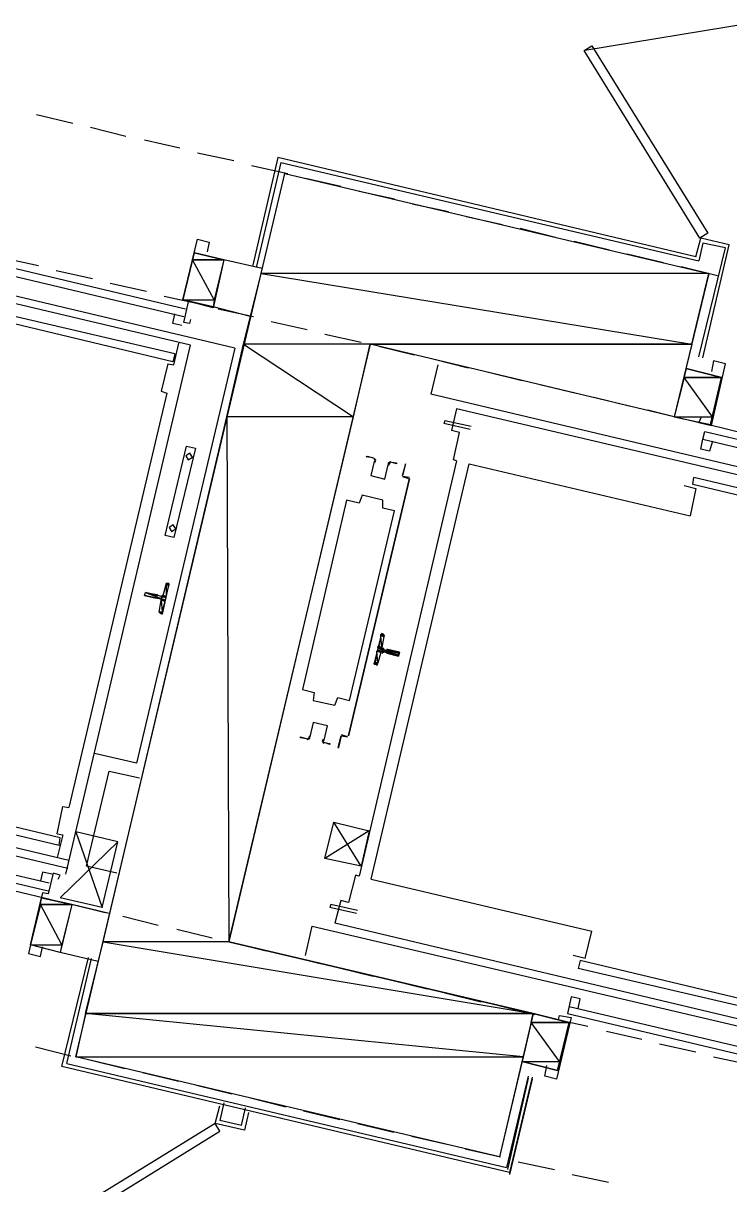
# Model space of a CAD drawing. Header units: feet. Extents: x -84 to 198, y -22 to 181.
# Drawn here: x 55.27 to 64.87, y 52.2 to 67.98 of the extents above; entities that cross this region are included whole.
import ezdxf

# ---------------------------------------------------------------- set-up
doc = ezdxf.new("R2010")
doc.units = ezdxf.units.FT
for name, color, linetype in [('A-LINEA', 7, 'CONTINUOUS'), ('A-LINEA-FINA', 9, 'CONTINUOUS'), ('A-MURO-CONCRETO', 8, 'CONTINUOUS')]:
    doc.layers.add(name, color=color, linetype=linetype)

msp = doc.modelspace()

# ---------------------------------------------------------------- linework, layer by layer
at = {"layer": 'A-LINEA'}
for p, q in [((65.1655, 67.977), (62.903, 67.6073)), ((55.4533, 66.7378), (55.9467, 66.6178)), ((56.1867, 66.5644), (56.6667, 66.4444)), ((56.92, 66.3911), (57.4, 66.2844)), ((57.64, 66.2178), (58.1333, 66.1111)), ((58.7333, 66.1511), (58.3867, 64.6711)), ((64.4133, 64.8044), (58.7333, 66.1511)), ((58.3733, 66.0444), (58.8667, 65.9378)), ((58.7733, 66.0844), (58.44, 64.6578)), ((58.7733, 66.0844), (64.4533, 64.7511)), ((59.1067, 65.8711), (59.5867, 65.7644)), ((59.84, 65.6978), (60.32, 65.5911)), ((60.56, 65.5244), (61.0533, 65.4178)), ((58.1467, 63.5644), (50.2267, 65.4444)), ((61.2933, 65.3511), (61.7867, 65.2444)), ((57.5467, 63.6044), (50.5733, 65.2444)), ((62.0267, 65.1911), (62.5067, 65.0711)), ((62.76, 65.0178), (63.24, 64.8978)), ((64.4133, 64.8044), (64.48, 65.0578)), ((64.4133, 64.8044), (64.48, 65.0578)), ((64.8667, 64.9644), (64.48, 65.0578)), ((64.8667, 64.9644), (64.48, 65.0578)), ((53.9467, 64.9378), (57.48, 64.0978)), ((57.44, 64.2178), (57.6, 64.8578)), ((58, 64.7644), (57.6, 64.8578)), ((64.4533, 63.4444), (64.8133, 64.9244)), ((64.4533, 63.4444), (64.8133, 64.9244)), ((64.5067, 63.4311), (64.8667, 64.9644)), ((64.5067, 63.4311), (64.8667, 64.9644)), ((53.9333, 64.8311), (57.4533, 63.9911)), ((55, 64.7911), (55.48, 64.6844)), ((58, 64.7644), (57.8533, 64.1111)), ((58.52, 64.6444), (58, 64.7644)), ((63.48, 64.8444), (63.9733, 64.7244)), ((55.72, 64.6178), (56.2133, 64.5111)), ((64.2133, 64.6711), (64.7067, 64.5511)), ((56.4533, 64.4444), (56.9467, 64.3378)), ((57.3333, 63.4844), (53.8, 64.3111)), ((57.1867, 64.2711), (57.6667, 64.1644)), ((57.3067, 63.3778), (53.7867, 64.2178)), ((57.8533, 64.1244), (57.44, 64.2178)), ((58.36, 63.9911), (57.8533, 64.1244)), ((57.92, 64.0978), (58.4, 63.9911)), ((58.64, 63.9244), (59.1333, 63.8178)), ((59.3733, 63.7511), (59.8667, 63.6444)), ((55.8533, 56.4178), (57.5467, 63.6044)), ((57.32, 63.3378), (57.3867, 63.6311)), ((60.1067, 63.5911), (60.5867, 63.4711)), ((58.1467, 63.5644), (56.8133, 57.9244)), ((57.3333, 63.4844), (57.3067, 63.3778)), ((57.24, 63.3511), (57.32, 63.3378)), ((60.9067, 63.3378), (60.8133, 62.9378)), ((60.84, 63.4178), (61.32, 63.2978)), ((61.56, 63.2444), (62.0533, 63.1244)), ((64.6133, 62.5244), (64.76, 63.1644)), ((62.2933, 63.0711), (62.7867, 62.9511)), ((57.2267, 62.9511), (55.8933, 57.3244)), ((68.7333, 61.0578), (60.8133, 62.9378)), ((63.0267, 62.8978), (63.5067, 62.7778)), ((61.16, 62.7378), (61.0933, 62.4444)), ((68.1333, 61.0978), (61.16, 62.7378)), ((63.76, 62.7244), (64.24, 62.6044)), ((61.3467, 62.4578), (60.9867, 62.5378)), ((64.48, 62.5511), (64.9733, 62.4311)), ((64.5333, 62.4311), (68.0667, 61.5911)), ((64.5067, 62.3244), (68.04, 61.4978)), ((64.64, 62.2978), (64.6, 62.1644)), ((61.16, 62.0311), (59.84, 56.3911)), ((60, 56.3511), (61.3333, 61.9911)), ((61.3333, 61.9911), (64.3333, 61.2844)), ((60.52, 61.7911), (59.6933, 58.2978)), ((59.6933, 58.2978), (60.52, 61.7911)), ((60.52, 61.8044), (60.4267, 61.8178)), ((60.4267, 61.8178), (60.5067, 61.7911)), ((60.44, 61.8178), (60.44, 61.8178)), ((60.44, 61.8178), (60.44, 61.8178)), ((60.5067, 61.7911), (60.5067, 61.7911)), ((64.3733, 61.7111), (64.3867, 61.8044)), ((67.8933, 60.8711), (64.3733, 61.7111)), ((67.92, 60.9778), (64.3867, 61.8044)), ((57.1733, 60.2044), (57.2133, 60.3511)), ((57.2379, 60.3639), (57.2142, 60.3504)), ((57.08, 60.1644), (57.08, 60.1644)), ((57.12, 59.9778), (57.1467, 60.1378)), ((57.1336, 59.9744), (57.1487, 59.9516)), ((60.1864, 59.6479), (60.1713, 59.6706)), ((60.1733, 59.6444), (60.1467, 59.4978)), ((60.1333, 59.4311), (60.0933, 59.2844)), ((60.1733, 59.4711), (60.2133, 59.4578)), ((60.0687, 59.2583), (60.0924, 59.2718)), ((55.8933, 56.6044), (48.92, 58.2578)), ((59.68, 58.2844), (59.6, 58.3111)), ((59.6, 58.2978), (59.6, 58.2978)), ((59.68, 58.2978), (59.68, 58.2978)), ((59.68, 58.2978), (59.68, 58.2978)), ((48.6133, 58.2178), (55.88, 56.4978)), ((56.8133, 57.9244), (56.24, 58.0578)), ((55.76, 56.8044), (52.2267, 57.6444)), ((55.7733, 56.9111), (52.2533, 57.7511)), ((55.7333, 56.9644), (55.8133, 57.3378)), ((55.8133, 57.3378), (55.8933, 57.3244)), ((52.1067, 57.1244), (55.6267, 56.2978)), ((59.8667, 56.5244), (59.4933, 57.1244)), ((52.08, 57.0311), (55.6133, 56.1911)), ((55.7333, 56.9644), (55.8133, 56.9511)), ((56.56, 56.8578), (55.9867, 56.9911)), ((55.8133, 56.9511), (55.7333, 56.6444)), ((55.76, 56.8044), (55.7733, 56.9111)), ((56.3467, 55.9644), (56.56, 56.8578)), ((59.7867, 56.4044), (59.6933, 56.0311)), ((59.84, 56.3911), (59.7867, 56.4044)), ((60, 56.3511), (63, 55.6444)), ((55.16, 56.1911), (55.6533, 56.0711)), ((55.3733, 55.4578), (55.52, 56.0978)), ((55.9333, 56.0044), (55.52, 56.0978)), ((55.8933, 56.0178), (56.3867, 55.8978)), ((55.9333, 56.0044), (55.7733, 55.3511)), ((56.44, 55.8844), (55.9333, 56.0044)), ((59.4533, 56.0044), (59.44, 55.9644)), ((59.8, 55.8844), (59.44, 55.9644)), ((59.8133, 55.9244), (59.4533, 56.0044)), ((56.6267, 55.8444), (57.1067, 55.7244)), ((59.1067, 55.3111), (59.2, 55.7111)), ((59.2, 55.7111), (66.4667, 54.0044)), ((66.48, 54.0978), (59.5067, 55.7511)), ((57.36, 55.6711), (57.84, 55.5511)), ((62.9067, 55.2711), (63, 55.6444)), ((55.7733, 55.3511), (55.3733, 55.4578)), ((58.08, 55.4978), (58.5733, 55.3778)), ((56.2933, 55.2311), (55.7733, 55.3511)), ((55.8, 53.8044), (56.16, 55.2844)), ((55.8667, 53.8444), (56.2, 55.2711)), ((58.8133, 55.3244), (59.3067, 55.2044)), ((62.9067, 55.2711), (62.7467, 55.3111)), ((62.84, 55.2444), (62.8133, 55.1378)), ((66.36, 54.4044), (62.84, 55.2444)), ((59.5467, 55.1511), (60.0267, 55.0311)), ((66.3467, 54.3111), (62.8133, 55.1378)), ((60.28, 54.9778), (60.76, 54.8578)), ((61, 54.8044), (61.4933, 54.6844)), ((61.7333, 54.6311), (62.2267, 54.5111)), ((62.6933, 54.6178), (66.2133, 53.7911)), ((62.8133, 54.5911), (62.84, 54.7244)), ((62.4667, 54.4578), (62.9467, 54.3511)), ((62.6667, 54.5244), (66.2, 53.6844)), ((62.5333, 53.7511), (62.6933, 54.4044)), ((63.2, 54.2844), (63.68, 54.1778)), ((55.44, 54.0711), (55.92, 53.9511)), ((63.92, 54.1111), (64.4133, 54.0044)), ((55.8667, 53.8444), (61.84, 52.4311)), ((56.16, 53.8978), (56.6533, 53.7778)), ((64.6533, 53.9378), (65.1467, 53.8311)), ((61.88, 52.3644), (55.8, 53.8044)), ((56.8933, 53.7244), (57.3867, 53.6044)), ((62.1333, 53.6711), (61.84, 52.4311)), ((62.1333, 53.6711), (61.84, 52.4311)), ((62.1867, 53.6578), (61.88, 52.3644)), ((62.1867, 53.6578), (61.88, 52.3644)), ((57.6267, 53.5511), (58.1067, 53.4311)), ((62.1333, 53.6444), (61.8533, 52.4044)), ((62.1333, 53.6444), (61.8533, 52.4044)), ((62.1333, 53.6444), (61.8533, 52.4044)), ((62.1867, 53.6311), (61.88, 52.3511)), ((62.1867, 53.6311), (61.88, 52.3378)), ((62.1867, 53.6311), (61.88, 52.3378)), ((58.36, 53.3778), (58.84, 53.2578)), ((57.88, 53.0311), (57.9467, 53.2711)), ((58, 53.3111), (57.9467, 53.0711)), ((58.24, 53.0044), (58.2933, 53.2444)), ((58.3333, 53.1778), (58.28, 52.9378)), ((59.08, 53.2044), (59.5733, 53.0844)), ((58.28, 52.9378), (57.88, 53.0311)), ((58.24, 53.0044), (57.9467, 53.0711)), ((59.8133, 53.0311), (60.3067, 52.9111)), ((60.5467, 52.8578), (61.0267, 52.7511)), ((61.28, 52.6844), (61.76, 52.5778)), ((62, 52.5111), (62.4933, 52.4044)), ((62.7333, 52.3378), (63.2267, 52.2311))]:
    msp.add_line(p, q, dxfattribs=at)
for points in [[(64.4667, 65.0578), (62.8933, 67.6044), (63, 67.6711), (64.5733, 65.1244), (64.4667, 65.0578)], [(62.2, 54.5244), (61.7467, 52.5778), (55.9867, 53.9378), (58.8267, 65.9378), (64.5867, 64.5778), (64.12, 62.6311), (59.9867, 63.6178), (58.0667, 55.4978), (62.2, 54.5244)], [(57.5467, 63.9511), (57.5333, 63.8978), (57.4533, 63.9111), (57.52, 64.1911), (57.44, 64.2178), (57.64, 65.0444), (57.8, 65.0044), (57.7733, 64.8711)], [(64.8133, 64.9244), (64.5067, 64.9911), (64.4533, 64.7511)], [(64.8133, 64.9244), (64.5067, 64.9911), (64.4533, 64.7511)], [(57.4267, 63.8711), (57.3067, 63.8978), (57.3333, 64.0311)], [(57.24, 63.3511), (57.1467, 62.9778), (57.2267, 62.9511)], [(64.76, 63.1644), (64.28, 63.2844), (64.12, 62.6311), (64.6133, 62.5244)], [(64.48, 62.6178), (64.4533, 62.5511), (64.6267, 62.5111), (64.8133, 63.3511), (64.6533, 63.3911), (64.6267, 63.2444)], [(61.36, 62.4978), (61, 62.5778), (60.9867, 62.5378)], [(61.16, 62.0311), (61.12, 62.0444), (61.2, 62.4178), (61.0933, 62.4444)], [(64.6, 62.1644), (64.48, 62.1911), (64.5067, 62.3244), (64.5333, 62.4311)], [(57.4933, 62.2311), (57.6133, 62.2044), (57.32, 60.9911), (57.2, 61.0178), (57.4933, 62.2311)], [(57.5374, 62.1365), (57.4813, 62.1019), (57.5159, 62.0457), (57.5721, 62.0804), (57.5374, 62.1365)], [(60.0267, 62.0711), (59.9333, 62.0844), (59.9467, 62.0978), (60.0267, 62.0711)], [(60.0397, 62.0235), (59.9942, 61.8309), (60.1869, 61.7853), (60.2325, 61.9779)], [(60.0397, 62.0235), (59.9942, 61.8309), (60.1869, 61.7853), (60.2325, 61.9779)], [(60.044, 62.0208), (60.0531, 62.0409), (60.0381, 62.0572)], [(60.051, 62.0095), (60.0663, 62.043), (60.0413, 62.0701)], [(60.2673, 62.017), (60.2329, 62.0039), (60.2315, 61.9671)], [(60.2533, 62.0178), (60.3467, 62.0044), (60.3467, 61.9911), (60.2533, 62.0178)], [(60.2644, 62.004), (60.2438, 61.9961), (60.2429, 61.9741)], [(60.4267, 61.8311), (60.4667, 61.9778), (60.4667, 61.9911), (60.4267, 61.8311)], [(64.2533, 61.6978), (64.4133, 61.6578), (64.3333, 61.2844)], [(59.6667, 61.4978), (59.0667, 58.9244), (59.2267, 58.8844), (59.2133, 58.7778), (59.5067, 58.7111), (59.5467, 58.8178), (59.7067, 58.7778), (60.32, 61.3511), (60.16, 61.3911), (60.16, 61.4978), (59.88, 61.5644), (59.84, 61.4578), (59.6667, 61.4978)], [(57.3107, 61.1632), (57.2546, 61.1285), (57.2893, 61.0724), (57.3454, 61.107), (57.3107, 61.1632)], [(57.24, 60.3644), (57.2533, 60.3644), (57.16, 59.9511), (57.1467, 59.9644)], [(57.08, 60.1644), (56.92, 60.2044), (56.9333, 60.2444), (57.0933, 60.2178), (57.0933, 60.2044)], [(57.1333, 60.1644), (57.0933, 60.1644), (57.0933, 60.1644)], [(57.1467, 60.1911), (57.1067, 60.2044), (57.1067, 60.2044)], [(57.1595, 60.1265), (57.157, 60.1416), (57.1446, 60.1506)], [(57.1487, 60.1783), (57.1638, 60.1808), (57.1728, 60.1932)], [(60.0667, 59.2711), (60.04, 59.2711), (60.1467, 59.6844), (60.16, 59.6711)], [(60.1605, 59.4957), (60.163, 59.4806), (60.1754, 59.4716)], [(60.1713, 59.4306), (60.1562, 59.4281), (60.1472, 59.4157)], [(60.16, 59.4444), (60.2, 59.4311), (60.2, 59.4311)], [(60.2267, 59.4711), (60.3867, 59.4311), (60.3733, 59.3778), (60.2133, 59.4178)], [(60.2267, 59.4711), (60.2133, 59.4711), (60.2133, 59.4711)], [(59.3603, 58.2387), (59.4058, 58.4313), (59.2131, 58.4769), (59.1675, 58.2843)], [(59.3603, 58.2387), (59.4058, 58.4313), (59.2131, 58.4769), (59.1675, 58.2843)], [(59.12, 58.2578), (59.04, 58.2711), (59.04, 58.2844), (59.1333, 58.2578)], [(59.1327, 58.2453), (59.1671, 58.2583), (59.1685, 58.2951)], [(59.1356, 58.2583), (59.1562, 58.2661), (59.1571, 58.2882)], [(59.349, 58.2527), (59.3337, 58.2192), (59.3587, 58.1921)], [(59.356, 58.2414), (59.3469, 58.2213), (59.3619, 58.205)], [(59.5867, 58.2978), (59.5467, 58.1378), (59.56, 58.1378), (59.6, 58.2978), (59.68, 58.2844)], [(59.36, 58.2044), (59.44, 58.1911), (59.44, 58.1778), (59.36, 58.2044)], [(56.5467, 56.4311), (56.1333, 56.5244), (56.44, 57.8178), (56.8533, 57.7244)], [(59.9733, 57.0044), (59.3733, 56.6311), (59.4933, 57.1244), (59.9733, 57.0044), (59.8667, 56.5244), (59.3733, 56.6311)], [(55.9867, 56.9911), (56.3467, 55.9644), (55.7733, 56.0978), (56.56, 56.8578)], [(55.7467, 56.3511), (55.7733, 56.4044), (55.68, 56.4311), (55.6133, 56.1511), (55.5333, 56.1644), (55.3467, 55.3378), (55.5067, 55.2978), (55.5333, 55.4311)], [(55.6667, 56.4178), (55.5333, 56.4444), (55.5067, 56.3244)], [(59.6933, 56.0311), (59.5867, 56.0578), (59.5067, 55.7511)], [(62.84, 54.7244), (62.72, 54.7511), (62.6667, 54.5244)], [(62.6933, 54.4044), (62.2, 54.5244), (62.0533, 53.8711), (62.5333, 53.7511)], [(62.5467, 54.4444), (62.56, 54.4978), (62.72, 54.4711), (62.52, 53.6311), (62.36, 53.6711), (62.3867, 53.8178)], [(57.88, 53.0311), (55.3333, 51.4578), (55.4, 51.3511), (57.9467, 52.9244), (57.88, 53.0311)]]:
    msp.add_lwpolyline(points, dxfattribs=at)
at = {"layer": 'A-LINEA-FINA'}
for p, q in [((57.2533, 60.3511), (57.2133, 60.3644)), ((57.2533, 60.3511), (57.2267, 60.3644)), ((57.2533, 60.3644), (57.24, 60.3644)), ((57.08, 60.1644), (56.92, 60.2044)), ((57.0933, 60.2044), (56.9333, 60.2444)), ((57.0933, 60.2044), (56.9333, 60.2444)), ((57.2, 60.1378), (57.1333, 60.1644)), ((57.2, 60.1244), (57.1467, 60.1378)), ((57.2133, 60.1778), (57.16, 60.1911)), ((57.16, 59.9644), (57.12, 59.9778)), ((57.16, 59.9644), (57.1333, 59.9778)), ((57.16, 59.9644), (57.1333, 59.9644)), ((57.16, 59.9511), (57.1333, 59.9644)), ((60.1333, 59.6711), (60.1733, 59.6578)), ((60.1333, 59.6711), (60.1733, 59.6711)), ((60.1467, 59.6844), (60.16, 59.6711)), ((60.0933, 59.4978), (60.16, 59.4711)), ((60.0933, 59.4978), (60.16, 59.4844)), ((60.0933, 59.4978), (60.1467, 59.4844)), ((60.08, 59.4444), (60.1333, 59.4311)), ((60.08, 59.4444), (60.1333, 59.4311)), ((60.0933, 59.4578), (60.1467, 59.4444)), ((60.2133, 59.4711), (60.3867, 59.4311)), ((60.2133, 59.4711), (60.3867, 59.4311)), ((60.2133, 59.4578), (60.3733, 59.4178)), ((60.2133, 59.4311), (60.3733, 59.3911)), ((60.2133, 59.4178), (60.3733, 59.3778)), ((60.04, 59.2844), (60.08, 59.2711)), ((60.04, 59.2711), (60.0667, 59.2711)), ((60.0533, 59.2844), (60.08, 59.2711))]:
    msp.add_line(p, q, dxfattribs=at)
for points in [[(57.2133, 60.3511), (57.2133, 60.1911), (57.1733, 60.2044), (57.2133, 60.3511)], [(57.2133, 60.3644), (57.2533, 60.3511), (57.2267, 60.3644), (57.2133, 60.3644)], [(57.2533, 60.3511), (57.2533, 60.3511), (57.2133, 60.3644), (57.2533, 60.3511)], [(57.2133, 60.3644), (57.2533, 60.3511), (57.2133, 60.3511), (57.2133, 60.3644), (57.2133, 60.3644)], [(57.2133, 60.3644), (57.2533, 60.3511), (57.2533, 60.3511), (57.2133, 60.3644), (57.2133, 60.3644)], [(57.2533, 60.3378), (57.2533, 60.3378), (57.2133, 60.3511), (57.2533, 60.3378)], [(57.2533, 60.3378), (57.2133, 60.3511), (57.2533, 60.3511), (57.2533, 60.3378), (57.2533, 60.3378)], [(57.2533, 60.3378), (57.2133, 60.3511), (57.2133, 60.1911), (57.2533, 60.3378)], [(57.2533, 60.3644), (57.24, 60.3644), (57.2267, 60.3644), (57.2533, 60.3644), (57.2533, 60.3644)], [(57.2267, 60.3644), (57.2533, 60.3511), (57.2533, 60.3511), (57.2267, 60.3644)], [(57.2533, 60.3511), (57.2533, 60.3511), (57.2267, 60.3644), (57.2533, 60.3511)], [(57.2533, 60.3511), (57.2267, 60.3644), (57.2533, 60.3644), (57.2533, 60.3511), (57.2533, 60.3511)], [(57.2267, 60.3644), (57.2533, 60.3511), (57.2533, 60.3511), (57.2267, 60.3644)], [(57.24, 60.3644), (57.2533, 60.3644), (57.2533, 60.3644), (57.24, 60.3644)], [(57.2533, 60.3644), (57.2533, 60.3644), (57.24, 60.3644), (57.2533, 60.3644)], [(56.9333, 60.2444), (57.2, 60.1378), (56.92, 60.2044), (56.9333, 60.2444), (56.9333, 60.2444)], [(56.92, 60.2044), (57.0933, 60.1644), (57.0933, 60.1644), (56.92, 60.2044)], [(57.0933, 60.1644), (57.0933, 60.1644), (56.92, 60.2044), (57.0933, 60.1644), (57.0933, 60.1644)], [(56.92, 60.2044), (57.0933, 60.1644), (57.0933, 60.1644), (56.92, 60.2044)], [(57.0933, 60.1644), (57.0933, 60.1644), (56.92, 60.2044), (57.0933, 60.1644), (57.0933, 60.1644)], [(56.92, 60.2044), (57.0933, 60.1644), (57.0933, 60.1644), (56.92, 60.2044)], [(57.0933, 60.1644), (57.0933, 60.1644), (56.92, 60.2044), (57.0933, 60.1644), (57.0933, 60.1644)], [(57.08, 60.1644), (57.08, 60.1644), (56.92, 60.2044), (57.08, 60.1644)], [(57.08, 60.1644), (56.92, 60.2044), (57.0933, 60.1644), (57.08, 60.1644), (57.08, 60.1644)], [(56.92, 60.2044), (57.08, 60.1644), (57.08, 60.1644), (56.92, 60.2044)], [(57.08, 60.1644), (57.08, 60.1644), (56.92, 60.2044), (57.08, 60.1644), (57.08, 60.1644)], [(56.92, 60.2044), (57.08, 60.1644), (57.08, 60.1644), (56.92, 60.2044)], [(57.08, 60.1644), (57.08, 60.1644), (56.92, 60.2044), (57.08, 60.1644)], [(56.92, 60.2044), (57.08, 60.1644), (57.08, 60.1644), (56.92, 60.2044), (56.92, 60.2044)], [(56.92, 60.2044), (57.08, 60.1644), (57.08, 60.1644), (56.92, 60.2044)], [(57.08, 60.1644), (57.08, 60.1644), (56.92, 60.2044), (57.08, 60.1644), (57.08, 60.1644)], [(56.92, 60.2044), (57.08, 60.1644), (57.08, 60.1644), (56.92, 60.2044)], [(57.08, 60.1644), (57.08, 60.1644), (56.92, 60.2044), (57.08, 60.1644), (57.08, 60.1644)], [(57.0933, 60.2044), (57.0933, 60.2044), (56.9333, 60.2444), (57.0933, 60.2044)], [(57.0933, 60.2044), (56.9333, 60.2444), (57.0933, 60.2178), (57.0933, 60.2044), (57.0933, 60.2044)], [(56.9333, 60.2444), (57.0933, 60.2044), (57.0933, 60.2044), (56.9333, 60.2444)], [(57.0933, 60.2044), (57.0933, 60.2044), (56.9333, 60.2444), (57.0933, 60.2044)], [(56.9333, 60.2444), (57.0933, 60.2044), (57.0933, 60.2044), (56.9333, 60.2444), (56.9333, 60.2444)], [(56.9333, 60.2444), (57.0933, 60.2044), (57.0933, 60.2044), (56.9333, 60.2444)], [(57.0933, 60.2044), (57.0933, 60.2044), (56.9333, 60.2444), (57.0933, 60.2044), (57.0933, 60.2044)], [(56.9333, 60.2444), (57.0933, 60.2044), (57.0933, 60.2044), (56.9333, 60.2444)], [(57.0933, 60.2044), (57.0933, 60.2044), (56.9333, 60.2444), (57.0933, 60.2044)], [(56.9333, 60.2444), (57.0933, 60.2044), (57.0933, 60.2044), (56.9333, 60.2444), (56.9333, 60.2444)], [(56.9333, 60.2444), (57.0933, 60.2044), (57.0933, 60.2044), (56.9333, 60.2444)], [(57.0933, 60.2044), (57.0933, 60.2044), (56.9333, 60.2444), (57.0933, 60.2044), (57.0933, 60.2044)], [(56.9333, 60.2444), (57.0933, 60.2044), (57.0933, 60.2044), (56.9333, 60.2444)], [(57.0933, 60.2044), (57.0933, 60.2044), (56.9333, 60.2444), (57.0933, 60.2044), (57.0933, 60.2044)], [(57.1067, 60.2044), (57.1067, 60.2044), (56.9333, 60.2444), (57.1067, 60.2044)], [(57.1067, 60.2044), (56.9333, 60.2444), (57.0933, 60.2044), (57.1067, 60.2044), (57.1067, 60.2044)], [(57.2133, 60.1778), (56.9333, 60.2444), (57.2, 60.1378), (57.2133, 60.1778)], [(57.1467, 60.1378), (57.16, 59.9778), (57.12, 59.9778), (57.1467, 60.1378), (57.1467, 60.1378)], [(57.1333, 60.1644), (57.2, 60.1378), (57.2, 60.1378), (57.1333, 60.1644)], [(57.2, 60.1378), (57.2, 60.1378), (57.1333, 60.1644), (57.2, 60.1378), (57.2, 60.1378)], [(57.1333, 60.1644), (57.2, 60.1378), (57.1467, 60.1511), (57.1333, 60.1644), (57.1333, 60.1644)], [(57.16, 60.1911), (57.2133, 60.1778), (57.1467, 60.1911), (57.16, 60.1911), (57.16, 60.1911)], [(57.1467, 60.1911), (57.2133, 60.1778), (57.2133, 60.1778), (57.1467, 60.1911)], [(57.2133, 60.1778), (57.2133, 60.1778), (57.1467, 60.1911), (57.2133, 60.1778), (57.2133, 60.1778)], [(57.1467, 60.1911), (57.2133, 60.1778), (57.2133, 60.1778), (57.1467, 60.1911)], [(57.2133, 60.1778), (57.2133, 60.1778), (57.1467, 60.1911), (57.2133, 60.1778), (57.2133, 60.1778)], [(57.1467, 60.1511), (57.2, 60.1378), (57.2, 60.1378), (57.1467, 60.1511)], [(57.2, 60.1378), (57.2, 60.1378), (57.1467, 60.1511), (57.2, 60.1378), (57.2, 60.1378)], [(57.1467, 60.1511), (57.2, 60.1378), (57.2, 60.1378), (57.1467, 60.1511)], [(57.2, 60.1378), (57.2, 60.1378), (57.1467, 60.1511), (57.2, 60.1378), (57.2, 60.1378)], [(57.1467, 60.1511), (57.2, 60.1378), (57.2, 60.1378), (57.1467, 60.1511)], [(57.2, 60.1378), (57.2, 60.1378), (57.1467, 60.1511), (57.2, 60.1378), (57.2, 60.1378)], [(57.1467, 60.1511), (57.2, 60.1378), (57.2, 60.1378), (57.1467, 60.1511)], [(57.2, 60.1378), (57.2, 60.1378), (57.1467, 60.1511), (57.2, 60.1378), (57.2, 60.1378)], [(57.2, 60.1378), (57.1467, 60.1511), (57.2, 60.1244), (57.2, 60.1378)], [(57.1467, 60.1511), (57.2, 60.1244), (57.1467, 60.1378), (57.1467, 60.1511)], [(57.1467, 60.1378), (57.2, 60.1244), (57.2, 60.1244), (57.1467, 60.1378)], [(57.2, 60.1244), (57.2, 60.1244), (57.1467, 60.1378), (57.2, 60.1244)], [(57.2, 60.1244), (57.1467, 60.1378), (57.2, 60.1244), (57.2, 60.1244), (57.2, 60.1244)], [(57.2, 60.1244), (57.1467, 60.1378), (57.16, 59.9778), (57.2, 60.1244)], [(57.2133, 60.1911), (57.1733, 60.2044), (57.16, 60.2044), (57.2133, 60.1911), (57.2133, 60.1911)], [(57.2133, 60.1911), (57.2133, 60.1911), (57.16, 60.2044), (57.2133, 60.1911)], [(57.2133, 60.1911), (57.16, 60.2044), (57.2133, 60.1911), (57.2133, 60.1911), (57.2133, 60.1911)], [(57.2133, 60.1911), (57.16, 60.2044), (57.2133, 60.1778), (57.2133, 60.1911)], [(57.16, 60.2044), (57.2133, 60.1778), (57.16, 60.1911), (57.16, 60.2044), (57.16, 60.2044)], [(57.16, 60.1911), (57.2133, 60.1778), (57.2133, 60.1778), (57.16, 60.1911)], [(57.2133, 60.1778), (57.2133, 60.1778), (57.16, 60.1911), (57.2133, 60.1778), (57.2133, 60.1778)], [(57.16, 60.1911), (57.2133, 60.1778), (57.2133, 60.1778), (57.16, 60.1911)], [(57.2133, 60.1778), (57.2133, 60.1778), (57.16, 60.1911), (57.2133, 60.1778), (57.2133, 60.1778)], [(57.16, 60.1911), (57.2133, 60.1778), (57.2133, 60.1778), (57.16, 60.1911)], [(57.2133, 60.1778), (57.2133, 60.1778), (57.16, 60.1911), (57.2133, 60.1778), (57.2133, 60.1778)], [(57.1733, 60.2044), (57.2133, 60.1911), (57.2133, 60.1911), (57.1733, 60.2044)], [(57.1333, 59.9778), (57.16, 59.9644), (57.12, 59.9778), (57.1333, 59.9778)], [(57.12, 59.9778), (57.16, 59.9644), (57.16, 59.9644), (57.12, 59.9778)], [(57.16, 59.9644), (57.16, 59.9644), (57.12, 59.9778), (57.16, 59.9644)], [(57.16, 59.9644), (57.12, 59.9778), (57.16, 59.9778), (57.16, 59.9644), (57.16, 59.9644)], [(57.12, 59.9778), (57.16, 59.9644), (57.16, 59.9644), (57.12, 59.9778), (57.12, 59.9778)], [(57.1333, 59.9778), (57.16, 59.9644), (57.1333, 59.9644), (57.1333, 59.9778)], [(57.1333, 59.9644), (57.16, 59.9644), (57.16, 59.9644), (57.1333, 59.9644), (57.1333, 59.9644)], [(57.1467, 59.9644), (57.16, 59.9511), (57.1333, 59.9644), (57.1467, 59.9644)], [(57.1333, 59.9644), (57.16, 59.9511), (57.16, 59.9511), (57.1333, 59.9644)], [(57.16, 59.9511), (57.16, 59.9511), (57.1333, 59.9644), (57.16, 59.9511)], [(57.16, 59.9511), (57.1333, 59.9644), (57.16, 59.9644), (57.16, 59.9511), (57.16, 59.9511)], [(57.1333, 59.9644), (57.16, 59.9511), (57.16, 59.9511), (57.1333, 59.9644), (57.1333, 59.9644)], [(60.1067, 59.5111), (60.1467, 59.4978), (60.1333, 59.6578), (60.1067, 59.5111)], [(60.1333, 59.6711), (60.1733, 59.6711), (60.1467, 59.6844), (60.1333, 59.6711)], [(60.1733, 59.6711), (60.1333, 59.6711), (60.1733, 59.6578), (60.1733, 59.6711)], [(60.1733, 59.6578), (60.1333, 59.6711), (60.1333, 59.6711), (60.1733, 59.6578)], [(60.1333, 59.6711), (60.1333, 59.6711), (60.1733, 59.6578), (60.1333, 59.6711)], [(60.1333, 59.6711), (60.1733, 59.6578), (60.1333, 59.6578), (60.1333, 59.6711), (60.1333, 59.6711)], [(60.1733, 59.6578), (60.1333, 59.6711), (60.1333, 59.6711), (60.1733, 59.6578)], [(60.1333, 59.6711), (60.1333, 59.6711), (60.1733, 59.6711), (60.1333, 59.6711)], [(60.1733, 59.6711), (60.1333, 59.6711), (60.1333, 59.6711), (60.1733, 59.6711)], [(60.1333, 59.6711), (60.1333, 59.6711), (60.1733, 59.6711), (60.1333, 59.6711), (60.1333, 59.6711)], [(60.1467, 59.4978), (60.1333, 59.6578), (60.1733, 59.6444), (60.1467, 59.4978)], [(60.1333, 59.6578), (60.1733, 59.6444), (60.1733, 59.6578), (60.1333, 59.6578), (60.1333, 59.6578)], [(60.1733, 59.6444), (60.1333, 59.6578), (60.1333, 59.6578), (60.1733, 59.6444), (60.1733, 59.6444)], [(60.1733, 59.6711), (60.1467, 59.6844), (60.16, 59.6711), (60.1733, 59.6711)], [(60.16, 59.6711), (60.1467, 59.6844), (60.1467, 59.6844), (60.16, 59.6711), (60.16, 59.6711)], [(60.0933, 59.5111), (60.0933, 59.5111), (60.1467, 59.4978), (60.0933, 59.5111)], [(60.0933, 59.5111), (60.1467, 59.4978), (60.0933, 59.4978), (60.0933, 59.5111), (60.0933, 59.5111)], [(60.1067, 59.5111), (60.1467, 59.4978), (60.0933, 59.5111), (60.1067, 59.5111), (60.1067, 59.5111)], [(60.0933, 59.4844), (60.1733, 59.4711), (60.0933, 59.4978), (60.0933, 59.4844)], [(60.1733, 59.4711), (60.0933, 59.4978), (60.16, 59.4711), (60.1733, 59.4711), (60.1733, 59.4711)], [(60.16, 59.4711), (60.0933, 59.4978), (60.0933, 59.4978), (60.16, 59.4711)], [(60.0933, 59.4978), (60.0933, 59.4978), (60.16, 59.4711), (60.0933, 59.4978), (60.0933, 59.4978)], [(60.16, 59.4711), (60.0933, 59.4978), (60.16, 59.4844), (60.16, 59.4711), (60.16, 59.4711)], [(60.16, 59.4844), (60.0933, 59.4978), (60.0933, 59.4978), (60.16, 59.4844)], [(60.0933, 59.4978), (60.0933, 59.4978), (60.16, 59.4844), (60.0933, 59.4978), (60.0933, 59.4978)], [(60.16, 59.4844), (60.0933, 59.4978), (60.1467, 59.4844), (60.16, 59.4844), (60.16, 59.4844)], [(60.1467, 59.4844), (60.0933, 59.4978), (60.0933, 59.4978), (60.1467, 59.4844)], [(60.0933, 59.4978), (60.0933, 59.4978), (60.1467, 59.4844), (60.0933, 59.4978), (60.0933, 59.4978)], [(60.1467, 59.4844), (60.0933, 59.4978), (60.1467, 59.4978), (60.1467, 59.4844), (60.1467, 59.4844)], [(60.1067, 59.5111), (60.1067, 59.5111), (60.1467, 59.4978), (60.1067, 59.5111)], [(60.0533, 59.2978), (60.0933, 59.2844), (60.08, 59.4444), (60.0533, 59.2978)], [(60.08, 59.4444), (60.1333, 59.4444), (60.0933, 59.4578), (60.08, 59.4444)], [(60.0933, 59.2844), (60.08, 59.4444), (60.1333, 59.4311), (60.0933, 59.2844)], [(60.1333, 59.4311), (60.08, 59.4444), (60.08, 59.4444), (60.1333, 59.4311)], [(60.08, 59.4444), (60.08, 59.4444), (60.1333, 59.4311), (60.08, 59.4444)], [(60.1333, 59.4311), (60.08, 59.4444), (60.1333, 59.4444), (60.1333, 59.4311), (60.1333, 59.4311)], [(60.1333, 59.4311), (60.08, 59.4444), (60.08, 59.4444), (60.1333, 59.4311), (60.1333, 59.4311)], [(60.0933, 59.4578), (60.3733, 59.3911), (60.0933, 59.4844), (60.0933, 59.4578)], [(60.3733, 59.3911), (60.0933, 59.4844), (60.3733, 59.4178), (60.3733, 59.3911), (60.3733, 59.3911)], [(60.1333, 59.4444), (60.0933, 59.4578), (60.1467, 59.4444), (60.1333, 59.4444), (60.1333, 59.4444)], [(60.1467, 59.4444), (60.0933, 59.4578), (60.0933, 59.4578), (60.1467, 59.4444)], [(60.0933, 59.4578), (60.0933, 59.4578), (60.1467, 59.4444), (60.0933, 59.4578), (60.0933, 59.4578)], [(60.1467, 59.4444), (60.0933, 59.4578), (60.0933, 59.4578), (60.1467, 59.4444)], [(60.0933, 59.4578), (60.0933, 59.4578), (60.1467, 59.4444), (60.0933, 59.4578), (60.0933, 59.4578)], [(60.1467, 59.4444), (60.0933, 59.4578), (60.0933, 59.4578), (60.1467, 59.4444)], [(60.0933, 59.4578), (60.0933, 59.4578), (60.1467, 59.4444), (60.0933, 59.4578), (60.0933, 59.4578)], [(60.1467, 59.4444), (60.0933, 59.4578), (60.16, 59.4444), (60.1467, 59.4444), (60.1467, 59.4444)], [(60.16, 59.4444), (60.0933, 59.4578), (60.0933, 59.4578), (60.16, 59.4444)], [(60.0933, 59.4578), (60.0933, 59.4578), (60.16, 59.4444), (60.0933, 59.4578), (60.0933, 59.4578)], [(60.2, 59.4311), (60.2, 59.4311), (60.3733, 59.3911), (60.2, 59.4311)], [(60.2, 59.4311), (60.3733, 59.3911), (60.2133, 59.4311), (60.2, 59.4311), (60.2, 59.4311)], [(60.3733, 59.3911), (60.2, 59.4311), (60.2, 59.4311), (60.3733, 59.3911)], [(60.2, 59.4311), (60.2, 59.4311), (60.3733, 59.3911), (60.2, 59.4311), (60.2, 59.4311)], [(60.3733, 59.3911), (60.2, 59.4311), (60.2, 59.4311), (60.3733, 59.3911)], [(60.2, 59.4311), (60.2, 59.4311), (60.3733, 59.3911), (60.2, 59.4311), (60.2, 59.4311)], [(60.3733, 59.3911), (60.2, 59.4311), (60.2, 59.4311), (60.3733, 59.3911)], [(60.2, 59.4311), (60.2, 59.4311), (60.3733, 59.3911), (60.2, 59.4311), (60.2, 59.4311)], [(60.2133, 59.4578), (60.3733, 59.4311), (60.2133, 59.4711), (60.2133, 59.4578)], [(60.3733, 59.4311), (60.2133, 59.4711), (60.3867, 59.4311), (60.3733, 59.4311)], [(60.3867, 59.4311), (60.2133, 59.4711), (60.2133, 59.4711), (60.3867, 59.4311), (60.3867, 59.4311)], [(60.3867, 59.4311), (60.2133, 59.4711), (60.2133, 59.4711), (60.3867, 59.4311)], [(60.2133, 59.4711), (60.2133, 59.4711), (60.3867, 59.4311), (60.2133, 59.4711), (60.2133, 59.4711)], [(60.3867, 59.4311), (60.2133, 59.4711), (60.2133, 59.4711), (60.3867, 59.4311)], [(60.2133, 59.4711), (60.2133, 59.4711), (60.3867, 59.4311), (60.2133, 59.4711)], [(60.3867, 59.4311), (60.2133, 59.4711), (60.2133, 59.4711), (60.3867, 59.4311), (60.3867, 59.4311)], [(60.3867, 59.4311), (60.2133, 59.4711), (60.2133, 59.4711), (60.3867, 59.4311)], [(60.2133, 59.4711), (60.2133, 59.4711), (60.3867, 59.4311), (60.2133, 59.4711), (60.2133, 59.4711)], [(60.2267, 59.4711), (60.3867, 59.4311), (60.2133, 59.4711), (60.2267, 59.4711), (60.2267, 59.4711)], [(60.3733, 59.4178), (60.2133, 59.4578), (60.2133, 59.4578), (60.3733, 59.4178)], [(60.2133, 59.4578), (60.2133, 59.4578), (60.3733, 59.4178), (60.2133, 59.4578), (60.2133, 59.4578)], [(60.3733, 59.4178), (60.2133, 59.4578), (60.3733, 59.4311), (60.3733, 59.4178), (60.3733, 59.4178)], [(60.3733, 59.3911), (60.2133, 59.4311), (60.2133, 59.4311), (60.3733, 59.3911)], [(60.2133, 59.4311), (60.2133, 59.4311), (60.3733, 59.3911), (60.2133, 59.4311)], [(60.2133, 59.4311), (60.3733, 59.3911), (60.2133, 59.4178), (60.2133, 59.4311), (60.2133, 59.4311)], [(60.3733, 59.3911), (60.2133, 59.4311), (60.2133, 59.4311), (60.3733, 59.3911)], [(60.2133, 59.4311), (60.2133, 59.4311), (60.3733, 59.3911), (60.2133, 59.4311), (60.2133, 59.4311)], [(60.3733, 59.3911), (60.2133, 59.4311), (60.2133, 59.4311), (60.3733, 59.3911)], [(60.2133, 59.4311), (60.2133, 59.4311), (60.3733, 59.3911), (60.2133, 59.4311), (60.2133, 59.4311)], [(60.3733, 59.3778), (60.2133, 59.4178), (60.3733, 59.3911), (60.3733, 59.3778), (60.3733, 59.3778)], [(60.2267, 59.4711), (60.2267, 59.4711), (60.3867, 59.4311), (60.2267, 59.4711)], [(60.08, 59.2711), (60.04, 59.2844), (60.04, 59.2844), (60.08, 59.2711)], [(60.04, 59.2844), (60.04, 59.2844), (60.08, 59.2711), (60.04, 59.2844)], [(60.04, 59.2844), (60.08, 59.2711), (60.04, 59.2711), (60.04, 59.2844), (60.04, 59.2844)], [(60.0533, 59.2844), (60.08, 59.2711), (60.04, 59.2844), (60.0533, 59.2844), (60.0533, 59.2844)], [(60.08, 59.2711), (60.0667, 59.2711), (60.04, 59.2711), (60.08, 59.2711)], [(60.0667, 59.2711), (60.04, 59.2711), (60.04, 59.2711), (60.0667, 59.2711)], [(60.04, 59.2711), (60.04, 59.2711), (60.0667, 59.2711), (60.04, 59.2711)], [(60.0667, 59.2711), (60.04, 59.2711), (60.04, 59.2711), (60.0667, 59.2711)], [(60.04, 59.2711), (60.04, 59.2711), (60.0667, 59.2711), (60.04, 59.2711), (60.04, 59.2711)], [(60.0533, 59.2978), (60.0533, 59.2978), (60.0933, 59.2844), (60.0533, 59.2978)], [(60.0533, 59.2978), (60.0933, 59.2844), (60.0533, 59.2844), (60.0533, 59.2978), (60.0533, 59.2978)], [(60.0533, 59.2844), (60.0533, 59.2844), (60.08, 59.2711), (60.0533, 59.2844)], [(60.08, 59.2711), (60.0533, 59.2844), (60.0933, 59.2844), (60.08, 59.2711), (60.08, 59.2711)]]:
    msp.add_lwpolyline(points, dxfattribs=at)
at = {"layer": 'A-MURO-CONCRETO'}
for points in [[(58.8267, 65.9378), (64.5867, 64.5778), (58.5067, 64.5778), (58.8267, 65.9378), (58.8267, 65.9378)], [(57.6, 64.8578), (58, 64.7644), (57.5733, 64.7644), (57.6, 64.8578), (57.6, 64.8578)], [(57.5733, 64.7644), (57.44, 64.2178), (57.8667, 64.2178), (57.5733, 64.7644)], [(57.5733, 64.7644), (58, 64.7644), (57.8667, 64.2178), (57.5733, 64.7644), (57.5733, 64.7644)], [(58.5067, 64.5778), (64.36, 63.6178), (58.2667, 63.6178), (58.5067, 64.5778), (58.5067, 64.5778)], [(64.5867, 64.5778), (58.5067, 64.5778), (64.36, 63.6178), (64.5867, 64.5778)], [(57.44, 64.2178), (57.8667, 64.2178), (57.8533, 64.1111), (57.44, 64.2178), (57.44, 64.2178)], [(58.2667, 63.6178), (59.76, 62.6311), (58.04, 62.6311), (58.2667, 63.6178), (58.2667, 63.6178)], [(59.9867, 63.6178), (58.2667, 63.6178), (59.76, 62.6311), (59.9867, 63.6178)], [(59.9867, 63.6178), (64.36, 63.6178), (64.12, 62.6311), (59.9867, 63.6178), (59.9867, 63.6178)], [(64.28, 63.2844), (64.76, 63.1644), (64.2533, 63.1644), (64.28, 63.2844), (64.28, 63.2844)], [(64.2533, 63.1644), (64.12, 62.6311), (64.64, 62.6311), (64.2533, 63.1644)], [(64.2533, 63.1644), (64.76, 63.1644), (64.64, 62.6311), (64.2533, 63.1644), (64.2533, 63.1644)], [(58.04, 62.6311), (58.0667, 55.4978), (56.36, 55.4978), (58.04, 62.6311), (58.04, 62.6311)], [(59.76, 62.6311), (58.04, 62.6311), (58.0667, 55.4978), (59.76, 62.6311)], [(64.12, 62.6311), (64.64, 62.6311), (64.6133, 62.5111), (64.12, 62.6311), (64.12, 62.6311)], [(55.52, 56.0978), (55.9333, 56.0044), (55.5067, 56.0044), (55.52, 56.0978), (55.52, 56.0978)], [(55.5067, 56.0044), (55.3733, 55.4578), (55.8, 55.4578), (55.5067, 56.0044)], [(55.5067, 56.0044), (55.9333, 56.0044), (55.8, 55.4578), (55.5067, 56.0044), (55.5067, 56.0044)], [(55.3733, 55.4578), (55.8, 55.4578), (55.7733, 55.3511), (55.3733, 55.4578), (55.3733, 55.4578)], [(56.36, 55.4978), (62.2, 54.5244), (56.12, 54.5244), (56.36, 55.4978), (56.36, 55.4978)], [(58.0667, 55.4978), (56.36, 55.4978), (62.2, 54.5244), (58.0667, 55.4978)], [(56.12, 54.5244), (55.9867, 53.9378), (62.0667, 53.9378), (56.12, 54.5244)], [(56.12, 54.5244), (62.2, 54.5244), (62.0667, 53.9378), (56.12, 54.5244), (56.12, 54.5244)], [(62.2, 54.5244), (62.6933, 54.4044), (62.1733, 54.4044), (62.2, 54.5244), (62.2, 54.5244)], [(62.1733, 54.4044), (62.0533, 53.8711), (62.56, 53.8711), (62.1733, 54.4044)], [(62.1733, 54.4044), (62.6933, 54.4044), (62.56, 53.8711), (62.1733, 54.4044), (62.1733, 54.4044)], [(55.9867, 53.9378), (62.0667, 53.9378), (61.7467, 52.5778), (55.9867, 53.9378), (55.9867, 53.9378)], [(62.0533, 53.8711), (62.56, 53.8711), (62.5333, 53.7511), (62.0533, 53.8711), (62.0533, 53.8711)]]:
    msp.add_lwpolyline(points, dxfattribs=at)

doc.saveas('drawing.dxf')
